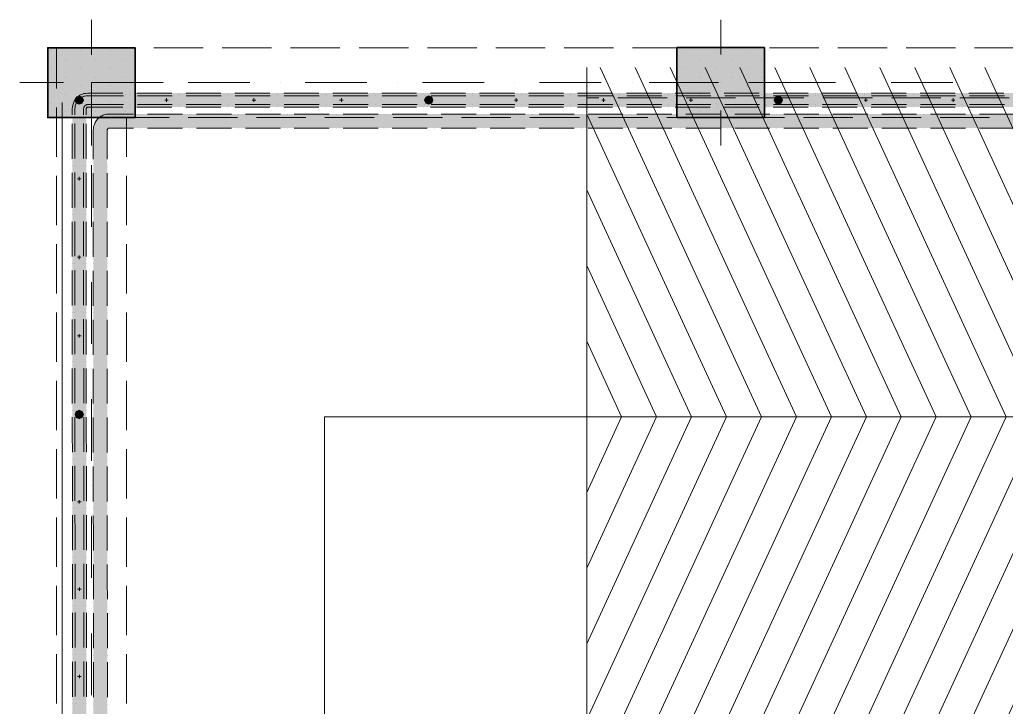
# Model space of a CAD drawing. Header units: inches. Extents: x 206002 to 410047, y 60394 to 83306.
# Drawn here: x 365445 to 368274, y 79418 to 81392 of the extents above; entities that cross this region are included whole.
import ezdxf

# ---------------------------------------------------------------- set-up
doc = ezdxf.new("R2010")
doc.units = ezdxf.units.IN
doc.header["$MEASUREMENT"] = 0
doc.layers.add('PDF_Shell - Roof', color=7, linetype='Continuous')
doc.layers.add('PDF_Structural - Bearing', color=7, linetype='Continuous')

msp = doc.modelspace()

# ---------------------------------------------------------------- hatches: boundary and pattern name
at = {"layer": 'PDF_Structural - Bearing', "true_color": 0xffffff, "transparency": 33554559}
for points in [[(365625, 81178.1), (365617.4, 81174.8), (365608, 81167.4), (365601, 81157.8), (365596.6, 81146.8), (365595.2, 81136.2), (365595.2, 81135), (365595.2, 81118.7), (365596.9, 77316.8), (365596.9, 77300.8), (365596.9, 77273.9), (365598.3, 77263.6), (365599.3, 77261.2), (365637, 77276.7), (365637, 77300.8), (365637, 77316.8), (365635.3, 81118.7), (365635.3, 81133.7), (365635.7, 81136.6), (365636.3, 81138.1), (365637.2, 81139.3), (365638.2, 81140.1), (365639.3, 81140.6), (365641.1, 81140.8)], [(376367.9, 81181), (365681.6, 81181), (365665.4, 81181), (365639, 81181), (365628.5, 81179.6), (365625, 81178.1), (365641.1, 81140.8), (365641.7, 81140.9), (365665.4, 81140.9), (365681.6, 81140.9), (376367.9, 81140.9)], [(365628.9, 81171.6), (365621.3, 81168.3), (365613.5, 81162.1), (365607.6, 81154.1), (365603.9, 81144.9), (365602.7, 81135.8), (365602.7, 81135), (365602.7, 81118.3), (365604.4, 77319.1), (365604.4, 77302.6), (365604.4, 77299), (365604.4, 77274.4), (365605.2, 77268.1), (365630.3, 77271.4), (365630, 77272.1), (365629.5, 77276), (365629.5, 77299), (365629.5, 77302.6), (365629.5, 77319.1), (365627.8, 81118.3), (365627.8, 81134.2), (365628.4, 81138.5), (365629.7, 81141.8), (365631.7, 81144.6), (365634.3, 81146.6), (365637.2, 81147.9), (365638.9, 81148.1)], [(365627.3, 81161), (365623.7, 81169.5), (365615.2, 81173), (365606.7, 81169.5), (365603.2, 81161), (365606.7, 81152.5), (365615.2, 81148.9), (365623.7, 81152.5)], [(376367.9, 81173.5), (365683.7, 81173.5), (365667.1, 81173.5), (365663.7, 81173.5), (365639.5, 81173.5), (365630.5, 81172.3), (365628.9, 81171.6), (365638.9, 81148.1), (365641.2, 81148.4), (365663.7, 81148.4), (365667.1, 81148.4), (365683.7, 81148.4), (376367.9, 81148.4)], [(366617.9, 81148.9), (366626.4, 81152.5), (366629.9, 81161), (366626.4, 81169.5), (366617.9, 81173), (366609.3, 81169.5), (366605.8, 81161), (366609.3, 81152.5)], [(367620.5, 81148.9), (367629, 81152.5), (367632.5, 81161), (367629, 81169.5), (367620.5, 81173), (367612, 81169.5), (367608.5, 81161), (367612, 81152.5)], [(365684.4, 81117.5), (365677.2, 81114.3), (365667.9, 81106.5), (365660.9, 81096.6), (365656.7, 81085.4), (365655.4, 81074.6), (365655.4, 81073.4), (365655.4, 81056.9), (365657, 77377.1), (365657, 77360.9), (365657, 77333.5), (365658, 77326.1), (365699.4, 77331.6), (365699.2, 77331.7), (365698.3, 77332.4), (365697.7, 77333.1), (365697.4, 77333.9), (365697.1, 77336.2), (365697.1, 77361), (365697.1, 77377.1), (365695.5, 81056.9), (365695.5, 81072.2), (365695.9, 81075.7), (365696.6, 81077.7), (365697.6, 81079.1), (365698.7, 81080), (365699.6, 81080.4), (365701.1, 81080.6)], [(376367.9, 81120.9), (365742.1, 81120.8), (365725.6, 81120.8), (365699, 81120.8), (365688.3, 81119.3), (365684.4, 81117.5), (365701.1, 81080.6), (365701.9, 81080.7), (365725.6, 81080.7), (365742.1, 81080.7), (376367.9, 81080.8)], [(365627.7, 80258.6), (365624.1, 80267.1), (365615.6, 80270.6), (365607.1, 80267.1), (365603.6, 80258.6), (365607.1, 80250.1), (365615.6, 80246.6), (365624.1, 80250.1)]]:
    msp.add_hatch(color=7, dxfattribs=at).paths.add_polyline_path(points)

# ---------------------------------------------------------------- linework, layer by layer
at = {"layer": 'PDF_Shell - Roof', "lineweight": 13}
for points in [[(367070.9, 81075), (367070.9, 81167.7), (367105.6, 81167.7)], [(367160.3, 81167.7), (367301.8, 81167.7)], [(367356.4, 81167.7), (367497.9, 81167.7)], [(367552.5, 81167.7), (367694, 81167.7)], [(367748.6, 81167.7), (367890.1, 81167.7)], [(367944.8, 81167.7), (368086.2, 81167.7)], [(368140.9, 81167.7), (368282.3, 81167.7)], [(367070.9, 80878.9), (367070.9, 81020.3)], [(367070.9, 80682.7), (367070.9, 80824.2)], [(367070.9, 80486.6), (367070.9, 80628.1)], [(367070.9, 80290.5), (367070.9, 80432)], [(367070.9, 80094.4), (367070.9, 80235.8)], [(367070.9, 79898.2), (367070.9, 80039.7)], [(367070.9, 79702.1), (367070.9, 79843.6)], [(367070.9, 79506), (367070.9, 79647.5)], [(367070.9, 79309.8), (367070.9, 79451.3)]]:
    msp.add_lwpolyline(points, dxfattribs=at)
at = {"layer": 'PDF_Structural - Bearing', "lineweight": 0}
for points in [[(365650.3, 81291.2), (365650.3, 81391.5)], [(367455.1, 81291.3), (367455.1, 81391.6)], [(365570.1, 81211), (365444.8, 81211)], [(365650.3, 81211), (365650.3, 81211)], [(365730.5, 81211), (365855.9, 81211)], [(367374.9, 81211.1), (367249.5, 81211.1)], [(367455.1, 81211.1), (367455.1, 81211.1)], [(367535.3, 81211.1), (367660.6, 81211.1)], [(365650.3, 81130.8), (365650.3, 81030.5)], [(367455.1, 81130.9), (367455.1, 81030.6)]]:
    msp.add_lwpolyline(points, dxfattribs=at)
at = {"layer": 'PDF_Structural - Bearing', "lineweight": 35}
for points in [[(365775.6, 81110.8), (365775.6, 81311.3), (365525, 81311.3), (365525, 81110.8)], [(367580.4, 81110.8), (367580.4, 81311.4), (367329.7, 81311.4), (367329.7, 81110.8)]]:
    msp.add_lwpolyline(points, close=True, dxfattribs=at)
at = {"layer": 'PDF_Structural - Bearing', "lineweight": 15}
for points in [[(365531.8, 81302.3), (365531.8, 81302.3)], [(365618.6, 81302.3), (365618.6, 81302.3)], [(365705.5, 81302.3), (365705.5, 81302.3)], [(367355.2, 81302.3), (367355.2, 81302.3)], [(367442, 81302.3), (367442, 81302.3)], [(367528.9, 81302.3), (367528.9, 81302.3)], [(365575.2, 81277.2), (365575.2, 81277.2)], [(365662, 81277.2), (365662, 81277.2)], [(365748.9, 81277.2), (365748.9, 81277.2)], [(367398.6, 81277.2), (367398.6, 81277.2)], [(367485.4, 81277.2), (367485.4, 81277.2)], [(367572.3, 81277.2), (367572.3, 81277.2)], [(365531.8, 81252.1), (365531.8, 81252.1)], [(365618.6, 81252.1), (365618.6, 81252.1)], [(365705.5, 81252.1), (365705.5, 81252.1)], [(367355.2, 81252.1), (367355.2, 81252.1)], [(367442, 81252.1), (367442, 81252.1)], [(367528.9, 81252.1), (367528.9, 81252.1)], [(365575.2, 81227.1), (365575.2, 81227.1)], [(365662, 81227.1), (365662, 81227.1)], [(365748.9, 81227.1), (365748.9, 81227.1)], [(367398.6, 81227.1), (367398.6, 81227.1)], [(367485.4, 81227.1), (367485.4, 81227.1)], [(367572.3, 81227.1), (367572.3, 81227.1)], [(365531.8, 81202), (365531.8, 81202)], [(365575.2, 81176.9), (365575.2, 81176.9)], [(365618.6, 81202), (365618.6, 81202)], [(365662, 81176.9), (365662, 81176.9)], [(365705.5, 81202), (365705.5, 81202)], [(365748.9, 81176.9), (365748.9, 81176.9)], [(367355.2, 81202), (367355.2, 81202)], [(367398.6, 81176.9), (367398.6, 81176.9)], [(367442, 81202), (367442, 81202)], [(367485.4, 81176.9), (367485.4, 81176.9)], [(367528.9, 81202), (367528.9, 81202)], [(367572.3, 81176.9), (367572.3, 81176.9)], [(365531.8, 81151.9), (365531.8, 81151.9)], [(365618.6, 81151.9), (365618.6, 81151.9)], [(365705.5, 81151.9), (365705.5, 81151.9)], [(367355.2, 81151.9), (367355.2, 81151.9)], [(367442, 81151.9), (367442, 81151.9)], [(367528.9, 81151.9), (367528.9, 81151.9)], [(365575.2, 81126.8), (365575.2, 81126.8)], [(365662, 81126.8), (365662, 81126.8)], [(365748.9, 81126.8), (365748.9, 81126.8)], [(367398.6, 81126.8), (367398.6, 81126.8)], [(367485.4, 81126.8), (367485.4, 81126.8)], [(367572.3, 81126.8), (367572.3, 81126.8)]]:
    msp.add_lwpolyline(points, dxfattribs=at)
at = {"layer": 'PDF_Structural - Bearing', "lineweight": 18}
for points in [[(365550, 81194.3), (365550, 81311.3), (365578.3, 81311.3)], [(365633.4, 81311.3), (365774.8, 81311.3)], [(365829.5, 81311.3), (365971, 81311.3)], [(366025.6, 81311.3), (366167.1, 81311.3)], [(366221.7, 81311.3), (366363.2, 81311.3)], [(366417.8, 81311.3), (366559.4, 81311.3)], [(366614, 81311.3), (366755.5, 81311.3)], [(366810.2, 81311.3), (366951.6, 81311.3)], [(367006.3, 81311.3), (367147.8, 81311.3)], [(367202.4, 81311.3), (367343.9, 81311.3)], [(367398.5, 81311.3), (367540, 81311.3)], [(367594.6, 81311.3), (367736.1, 81311.3)], [(367790.7, 81311.3), (367932.2, 81311.3)], [(367986.9, 81311.3), (368128.3, 81311.3)], [(368183, 81311.3), (368324.6, 81311.3)], [(365550, 80998.2), (365550, 81139.7)], [(365750.6, 80998.2), (365750.6, 81110.8), (365872.9, 81110.8)], [(365927.5, 81110.8), (366069, 81110.8)], [(366123.7, 81110.8), (366265.1, 81110.8)], [(366319.8, 81110.8), (366461.2, 81110.8)], [(366515.9, 81110.8), (366657.5, 81110.8)], [(366712.1, 81110.8), (366853.6, 81110.8)], [(366908.2, 81110.8), (367049.7, 81110.8)], [(367104.3, 81110.8), (367245.8, 81110.8)], [(367300.5, 81110.8), (367441.9, 81110.8)], [(367496.6, 81110.8), (367638, 81110.8)], [(367692.7, 81110.8), (367834.2, 81110.8)], [(367888.8, 81110.8), (368030.3, 81110.8)], [(368084.9, 81110.8), (368226.4, 81110.8)], [(365550, 80802.1), (365550, 80943.6)], [(365750.6, 80802.1), (365750.6, 80943.6)], [(365550, 80606), (365550, 80747.4)], [(365750.6, 80606), (365750.6, 80747.4)], [(365550, 80409.8), (365550, 80551.3)], [(365750.6, 80409.8), (365750.6, 80551.3)], [(365550, 80213.7), (365550, 80355.2)], [(365750.6, 80213.7), (365750.6, 80355.2)], [(365550, 80017.6), (365550, 80159)], [(365750.6, 80017.6), (365750.6, 80159.1)], [(365550, 79821.4), (365550, 79962.9)], [(365750.6, 79821.4), (365750.6, 79962.9)], [(365550, 79625.3), (365550, 79766.8)], [(365750.6, 79625.3), (365750.6, 79766.8)], [(365550, 79429.2), (365550, 79570.7)], [(365750.6, 79429.2), (365750.6, 79570.7)]]:
    msp.add_lwpolyline(points, dxfattribs=at)
at = {"layer": 'PDF_Structural - Bearing', "lineweight": 13}
for points in [[(367070.9, 77243.9), (367070.9, 79249.2), (367070.9, 81254.4)], [(365740.8, 81181), (365690.7, 81181), (365681.6, 81181), (365673.5, 81181), (365665.4, 81181), (365652.2, 81181), (365639, 81181), (365633.7, 81180.3), (365628.5, 81179.6), (365626.7, 81178.9), (365625, 81178.1), (365621.2, 81176.5), (365617.4, 81174.8), (365612.7, 81171.1), (365608, 81167.4), (365604.5, 81162.6), (365601, 81157.8), (365598.8, 81152.3), (365596.6, 81146.8), (365595.9, 81141.5), (365595.2, 81136.2), (365595.2, 81135.6), (365595.2, 81135), (365595.2, 81126.8), (365595.2, 81118.7)], [(365760.9, 81181), (365760.9, 81181)], [(365881.2, 81181), (365831.1, 81181), (365781, 81181)], [(365901.3, 81181), (365901.3, 81181)], [(366021.6, 81181), (365971.5, 81181), (365921.3, 81181)], [(366041.6, 81181), (366041.6, 81181)], [(366162, 81181), (366111.8, 81181), (366061.7, 81181)], [(366182, 81181), (366182, 81181)], [(366302.3, 81181), (366252.2, 81181), (366202.1, 81181)], [(366322.4, 81181), (366322.4, 81181)], [(366442.7, 81181), (366392.6, 81181), (366342.4, 81181)], [(366462.7, 81181), (366462.7, 81181)], [(366583.1, 81181), (366532.9, 81181), (366482.8, 81181)], [(366603.1, 81181), (366603.1, 81181)], [(366723.4, 81181), (366673.3, 81181), (366623.2, 81181)], [(366743.5, 81181), (366743.5, 81181)], [(366863.8, 81181), (366813.7, 81181), (366763.5, 81181)], [(366883.9, 81181), (366883.9, 81181)], [(367004.2, 81181), (366954, 81181), (366903.9, 81181)], [(367024.2, 81181), (367024.2, 81181)], [(367144.5, 81181), (367094.4, 81181), (367044.3, 81181)], [(367164.6, 81181), (367164.6, 81181)], [(367284.9, 81181), (367234.8, 81181), (367184.7, 81181)], [(367305, 81181), (367305, 81181)], [(367425.3, 81181), (367375.2, 81181), (367325, 81181)], [(367445.3, 81181), (367445.3, 81181)], [(367565.7, 81181), (367515.5, 81181), (367465.4, 81181)], [(367585.7, 81181), (367585.7, 81181)], [(367706, 81181), (367655.9, 81181), (367605.8, 81181)], [(367726.1, 81181), (367726.1, 81181)], [(367846.4, 81181), (367796.3, 81181), (367746.1, 81181)], [(367866.4, 81181), (367866.4, 81181)], [(367986.8, 81181), (367936.6, 81181), (367886.5, 81181)], [(368006.8, 81181), (368006.8, 81181)], [(368127.1, 81181), (368077, 81181), (368026.9, 81181)], [(368147.2, 81181), (368147.2, 81181)], [(368267.5, 81181), (368217.4, 81181), (368167.2, 81181)], [(365566.9, 77344.2), (365566.9, 81154.2)], [(365742, 81173.5), (365691.8, 81173.5), (365683.7, 81173.5), (365675.4, 81173.5), (365667.1, 81173.5), (365665.5, 81173.5), (365663.7, 81173.5), (365651.6, 81173.5), (365639.5, 81173.5), (365635, 81172.9), (365630.5, 81172.3), (365629.7, 81171.9), (365628.9, 81171.6), (365625, 81169.9), (365621.3, 81168.3), (365617.4, 81165.2), (365613.5, 81162.1), (365610.5, 81158.1), (365607.6, 81154.1), (365605.7, 81149.5), (365603.9, 81144.9), (365603.3, 81140.3), (365602.7, 81135.8)], [(365615.2, 81173), (365615.2, 81173)], [(365615.2, 81148.9), (365615.2, 81148.9)], [(365627.8, 81118.3), (365627.8, 81126.2), (365627.8, 81134.2), (365628.1, 81136.4), (365628.4, 81138.5), (365629, 81140.2), (365629.7, 81141.8), (365630.7, 81143.2), (365631.7, 81144.6), (365633, 81145.6), (365634.3, 81146.6), (365635.8, 81147.3), (365637.2, 81147.9), (365638.1, 81148), (365638.9, 81148.1), (365640, 81148.3), (365641.2, 81148.4), (365652.4, 81148.4), (365663.7, 81148.4), (365665.5, 81148.4), (365667.1, 81148.4), (365675.4, 81148.4), (365683.7, 81148.4), (365691.8, 81148.4), (365742, 81148.4)], [(365762, 81173.5), (365762, 81173.5)], [(365762, 81148.4), (365762, 81148.4)], [(365882.3, 81173.5), (365832.2, 81173.5), (365782.1, 81173.5)], [(365782.1, 81148.4), (365832.2, 81148.4), (365882.3, 81148.4)], [(365870.9, 81161), (365865.9, 81161), (365860.9, 81161)], [(365865.9, 81166), (365865.9, 81161), (365865.9, 81155.9)], [(365902.4, 81173.5), (365902.4, 81173.5)], [(365902.4, 81148.4), (365902.4, 81148.4)], [(366022.7, 81173.5), (365972.6, 81173.5), (365922.4, 81173.5)], [(365922.4, 81148.4), (365972.6, 81148.4), (366022.7, 81148.4)], [(366042.7, 81173.5), (366042.7, 81173.5)], [(366042.7, 81148.4), (366042.7, 81148.4)], [(366163.1, 81173.5), (366112.9, 81173.5), (366062.8, 81173.5)], [(366062.8, 81148.4), (366112.9, 81148.4), (366163.1, 81148.4)], [(366121.6, 81161), (366116.5, 81161), (366111.5, 81161)], [(366116.5, 81166), (366116.5, 81161), (366116.5, 81156)], [(366183.1, 81173.5), (366183.1, 81173.5)], [(366183.1, 81148.4), (366183.1, 81148.4)], [(366303.4, 81173.5), (366253.3, 81173.5), (366203.2, 81173.5)], [(366203.2, 81148.4), (366253.3, 81148.4), (366303.4, 81148.4)], [(366323.5, 81173.5), (366323.5, 81173.5)], [(366323.5, 81148.4), (366323.5, 81148.4)], [(366443.8, 81173.5), (366393.7, 81173.5), (366343.5, 81173.5)], [(366343.5, 81148.4), (366393.7, 81148.4), (366443.8, 81148.4)], [(366372.2, 81161), (366367.2, 81161), (366362.2, 81161)], [(366367.2, 81166), (366367.2, 81161), (366367.2, 81156)], [(366463.9, 81173.5), (366463.9, 81173.5)], [(366463.9, 81148.4), (366463.9, 81148.4)], [(366584.2, 81173.5), (366534, 81173.5), (366483.9, 81173.5)], [(366483.9, 81148.4), (366534, 81148.4), (366584.2, 81148.4)], [(366604.2, 81173.5), (366604.2, 81173.5)], [(366604.2, 81148.4), (366604.2, 81148.4)], [(366724.5, 81173.5), (366674.4, 81173.5), (366624.3, 81173.5)], [(366624.3, 81148.4), (366674.4, 81148.4), (366724.5, 81148.4)], [(366629.9, 81161), (366629.9, 81161)], [(366744.6, 81173.5), (366744.6, 81173.5)], [(366744.6, 81148.4), (366744.6, 81148.4)], [(366864.9, 81173.5), (366814.8, 81173.5), (366764.6, 81173.5)], [(366764.6, 81148.4), (366814.8, 81148.4), (366864.9, 81148.4)], [(366873.5, 81161), (366868.5, 81161), (366863.5, 81161)], [(366868.5, 81166), (366868.5, 81161), (366868.5, 81156)], [(366885, 81173.5), (366885, 81173.5)], [(366885, 81148.4), (366885, 81148.4)], [(367005.3, 81173.5), (366955.1, 81173.5), (366905, 81173.5)], [(366905, 81148.4), (366955.1, 81148.4), (367005.3, 81148.4)], [(367025.3, 81173.5), (367025.3, 81173.5)], [(367025.3, 81148.4), (367025.3, 81148.4)], [(367145.6, 81173.5), (367095.5, 81173.5), (367045.4, 81173.5)], [(367045.4, 81148.4), (367095.5, 81148.4), (367145.6, 81148.4)], [(367124.2, 81161), (367119.2, 81161), (367114.2, 81161)], [(367119.2, 81166), (367119.2, 81161), (367119.2, 81156)], [(367165.7, 81173.5), (367165.7, 81173.5)], [(367165.7, 81148.4), (367165.7, 81148.4)], [(367286, 81173.5), (367235.9, 81173.5), (367185.8, 81173.5)], [(367185.8, 81148.4), (367235.9, 81148.4), (367286, 81148.4)], [(367306.1, 81173.5), (367306.1, 81173.5)], [(367306.1, 81148.4), (367306.1, 81148.4)], [(367426.4, 81173.5), (367376.3, 81173.5), (367326.1, 81173.5)], [(367326.1, 81148.4), (367376.3, 81148.4), (367426.4, 81148.4)], [(367374.9, 81161), (367369.8, 81161), (367364.8, 81161)], [(367369.8, 81166), (367369.8, 81161), (367369.8, 81156)], [(367446.4, 81173.5), (367446.4, 81173.5)], [(367446.4, 81148.4), (367446.4, 81148.4)], [(367566.8, 81173.5), (367516.6, 81173.5), (367466.5, 81173.5)], [(367466.5, 81148.4), (367516.6, 81148.4), (367566.8, 81148.4)], [(367586.8, 81173.5), (367586.8, 81173.5)], [(367586.8, 81148.4), (367586.8, 81148.4)], [(367707.1, 81173.5), (367657, 81173.5), (367606.9, 81173.5)], [(367606.9, 81148.4), (367657, 81148.4), (367707.1, 81148.4)], [(367608.5, 81161), (367608.5, 81161)], [(367632.5, 81161), (367632.5, 81161)], [(367727.2, 81173.5), (367727.2, 81173.5)], [(367727.2, 81148.4), (367727.2, 81148.4)], [(367847.5, 81173.5), (367797.4, 81173.5), (367747.2, 81173.5)], [(367747.2, 81148.4), (367797.4, 81148.4), (367847.5, 81148.4)], [(367876.2, 81161), (367871.2, 81161), (367866.1, 81161)], [(367867.5, 81173.5), (367867.5, 81173.5)], [(367867.5, 81148.4), (367867.5, 81148.4)], [(367871.2, 81166), (367871.2, 81161), (367871.2, 81156)], [(367987.9, 81173.5), (367937.7, 81173.5), (367887.6, 81173.5)], [(367887.6, 81148.4), (367937.7, 81148.4), (367987.9, 81148.4)], [(368007.9, 81173.5), (368007.9, 81173.5)], [(368007.9, 81148.4), (368007.9, 81148.4)], [(368128.2, 81173.5), (368078.1, 81173.5), (368028, 81173.5)], [(368028, 81148.4), (368078.1, 81148.4), (368128.2, 81148.4)], [(368126.8, 81161), (368121.8, 81161), (368116.8, 81161)], [(368121.8, 81166), (368121.8, 81161), (368121.8, 81156)], [(368148.3, 81173.5), (368148.3, 81173.5)], [(368148.3, 81148.4), (368148.3, 81148.4)], [(368268.6, 81173.5), (368218.5, 81173.5), (368168.3, 81173.5)], [(368168.3, 81148.4), (368218.5, 81148.4), (368268.6, 81148.4)], [(365595.2, 81118.7), (365595.2, 81118.7)], [(365602.7, 81135.8), (365602.7, 81135.8)], [(365602.7, 81135.4), (365602.7, 81135), (365602.7, 81126.6), (365602.7, 81118.3)], [(365602.7, 81118.3), (365602.7, 81118.3)], [(365627.8, 81118.3), (365627.8, 81118.3)], [(365635.3, 81118.7), (365635.3, 81126.2), (365635.3, 81133.7), (365635.5, 81135.2), (365635.7, 81136.6), (365636, 81137.4), (365636.3, 81138.1), (365636.7, 81138.7), (365637.2, 81139.3), (365637.7, 81139.7), (365638.2, 81140.1), (365638.7, 81140.3), (365639.3, 81140.6), (365640.2, 81140.7), (365641.1, 81140.8)], [(365635.3, 81118.7), (365635.3, 81118.7)], [(365641.1, 81140.8), (365641.1, 81140.8)], [(365641.4, 81140.9), (365641.7, 81140.9), (365653.5, 81140.9), (365665.4, 81140.9), (365673.5, 81140.9), (365681.6, 81140.9), (365690.7, 81140.9), (365740.8, 81140.9)], [(365771.1, 81120.8), (365742.1, 81120.8), (365733.8, 81120.8), (365725.6, 81120.8), (365712.3, 81120.8), (365699, 81120.8), (365693.7, 81120.1), (365688.3, 81119.3), (365686.4, 81118.4), (365684.4, 81117.5), (365680.8, 81115.9), (365677.2, 81114.3), (365672.6, 81110.4), (365667.9, 81106.5), (365664.4, 81101.5), (365660.9, 81096.6), (365658.8, 81091), (365656.7, 81085.4), (365656, 81080), (365655.4, 81074.6), (365655.4, 81074), (365655.4, 81073.4), (365655.4, 81065.2), (365655.4, 81056.9), (365655.4, 81041.8), (365655.4, 80991.7)], [(365760.9, 81140.9), (365760.9, 81140.9)], [(365781, 81140.9), (365831.1, 81140.9), (365881.2, 81140.9)], [(365791.2, 81120.8), (365791.2, 81120.8)], [(365911.5, 81120.8), (365861.4, 81120.8), (365811.2, 81120.8)], [(365901.3, 81140.9), (365901.3, 81140.9)], [(365921.3, 81140.9), (365971.5, 81140.9), (366021.6, 81140.9)], [(365931.6, 81120.8), (365931.6, 81120.8)], [(366051.9, 81120.8), (366001.7, 81120.8), (365951.6, 81120.8)], [(366041.6, 81140.9), (366041.6, 81140.9)], [(366061.7, 81140.9), (366111.8, 81140.9), (366162, 81140.9)], [(366071.9, 81120.8), (366071.9, 81120.8)], [(366192.2, 81120.9), (366142.1, 81120.9), (366092, 81120.9)], [(366182, 81140.9), (366182, 81140.9)], [(366202.1, 81140.9), (366252.2, 81140.9), (366302.3, 81140.9)], [(366212.3, 81120.9), (366212.3, 81120.9)], [(366332.6, 81120.9), (366282.5, 81120.9), (366232.3, 81120.9)], [(366322.4, 81140.9), (366322.4, 81140.9)], [(366342.4, 81140.9), (366392.6, 81140.9), (366442.7, 81140.9)], [(366352.7, 81120.9), (366352.7, 81120.9)], [(366473, 81120.9), (366422.8, 81120.9), (366372.7, 81120.9)], [(366462.7, 81140.9), (366462.7, 81140.9)], [(366482.8, 81140.9), (366532.9, 81140.9), (366583.1, 81140.9)], [(366493, 81120.9), (366493, 81120.9)], [(366613.3, 81120.9), (366563.2, 81120.9), (366513.1, 81120.9)], [(366603.1, 81140.9), (366603.1, 81140.9)], [(366623.2, 81140.9), (366673.3, 81140.9), (366723.4, 81140.9)], [(366633.4, 81120.9), (366633.4, 81120.9)], [(366753.7, 81120.9), (366703.6, 81120.9), (366653.5, 81120.9)], [(366743.5, 81140.9), (366743.5, 81140.9)], [(366763.5, 81140.9), (366813.7, 81140.9), (366863.8, 81140.9)], [(366773.8, 81120.9), (366773.8, 81120.9)], [(366894.1, 81120.9), (366844, 81120.9), (366793.8, 81120.9)], [(366883.9, 81140.9), (366883.9, 81140.9)], [(366903.9, 81140.9), (366954, 81140.9), (367004.2, 81140.9)], [(366914.1, 81120.9), (366914.1, 81120.9)], [(367034.5, 81120.9), (366984.3, 81120.9), (366934.2, 81120.9)], [(367024.2, 81140.9), (367024.2, 81140.9)], [(367044.3, 81140.9), (367094.4, 81140.9), (367144.5, 81140.9)], [(367054.5, 81120.9), (367054.5, 81120.9)], [(367070.9, 77374.2), (367070.9, 81125.4)], [(367174.8, 81120.9), (367124.7, 81120.9), (367074.6, 81120.9)], [(367164.6, 81140.9), (367164.6, 81140.9)], [(367184.7, 81140.9), (367234.8, 81140.9), (367284.9, 81140.9)], [(367194.9, 81120.9), (367194.9, 81120.9)], [(367315.2, 81120.9), (367265.1, 81120.9), (367214.9, 81120.9)], [(367305, 81140.9), (367305, 81140.9)], [(367325, 81140.9), (367375.2, 81140.9), (367425.3, 81140.9)], [(367335.2, 81120.9), (367335.2, 81120.9)], [(367455.6, 81120.9), (367405.4, 81120.9), (367355.3, 81120.9)], [(367445.3, 81140.9), (367445.3, 81140.9)], [(367465.4, 81140.9), (367515.5, 81140.9), (367565.7, 81140.9)], [(367475.6, 81120.9), (367475.6, 81120.9)], [(367595.9, 81120.9), (367545.8, 81120.9), (367495.7, 81120.9)], [(367585.7, 81140.9), (367585.7, 81140.9)], [(367605.8, 81140.9), (367655.9, 81140.9), (367706, 81140.9)], [(367616, 81120.9), (367616, 81120.9)], [(367736.3, 81120.9), (367686.2, 81120.9), (367636, 81120.9)], [(367726.1, 81140.9), (367726.1, 81140.9)], [(367746.1, 81140.9), (367796.3, 81140.9), (367846.4, 81140.9)], [(367756.4, 81120.9), (367756.4, 81120.9)], [(367876.7, 81120.9), (367826.5, 81120.9), (367776.4, 81120.9)], [(367866.4, 81140.9), (367866.4, 81140.9)], [(367886.5, 81140.9), (367936.6, 81140.9), (367986.8, 81140.9)], [(367896.7, 81120.9), (367896.7, 81120.9)], [(368017, 81120.9), (367966.9, 81120.9), (367916.8, 81120.9)], [(368006.8, 81140.9), (368006.8, 81140.9)], [(368026.9, 81140.9), (368077, 81140.9), (368127.1, 81140.9)], [(368037.1, 81120.9), (368037.1, 81120.9)], [(368157.4, 81120.9), (368107.3, 81120.9), (368057.1, 81120.9)], [(368147.2, 81140.9), (368147.2, 81140.9)], [(368167.2, 81140.9), (368217.4, 81140.9), (368267.5, 81140.9)], [(368177.5, 81120.9), (368177.5, 81120.9)], [(368297.8, 81120.9), (368247.6, 81120.9), (368197.5, 81120.9)], [(365595.3, 81112.7), (365595.3, 81112.7)], [(365595.3, 81092.7), (365595.3, 81042.6), (365595.3, 80992.4)], [(365602.8, 81113.7), (365602.8, 81113.7)], [(365602.8, 81093.6), (365602.8, 81043.5), (365602.8, 80993.3)], [(365627.9, 81113.7), (365627.9, 81113.7)], [(365627.9, 80993.4), (365627.9, 81043.5), (365627.9, 81093.6)], [(365635.4, 81112.8), (365635.4, 81112.8)], [(365635.4, 80992.4), (365635.4, 81042.6), (365635.4, 81092.7)], [(365695.5, 80991.7), (365695.5, 81041.8), (365695.5, 81056.9), (365695.5, 81064.6), (365695.5, 81072.2), (365695.7, 81074), (365695.9, 81075.7), (365696.3, 81076.7), (365696.6, 81077.7), (365697.1, 81078.4), (365697.6, 81079.1), (365698.2, 81079.5), (365698.7, 81080), (365699.2, 81080.2), (365699.6, 81080.4), (365700.4, 81080.5), (365701.1, 81080.6)], [(365701.1, 81080.6), (365701.1, 81080.6)], [(365701.5, 81080.7), (365701.9, 81080.7), (365713.8, 81080.7), (365725.6, 81080.7), (365733.8, 81080.7), (365742.1, 81080.7), (365771.1, 81080.7)], [(365791.2, 81080.7), (365791.2, 81080.7)], [(365811.2, 81080.7), (365861.4, 81080.7), (365911.5, 81080.7)], [(365931.6, 81080.7), (365931.6, 81080.7)], [(365951.6, 81080.7), (366001.7, 81080.7), (366051.9, 81080.7)], [(366071.9, 81080.7), (366071.9, 81080.7)], [(366092, 81080.7), (366142.1, 81080.8), (366192.2, 81080.8)], [(366212.3, 81080.8), (366212.3, 81080.8)], [(366232.3, 81080.8), (366282.5, 81080.8), (366332.6, 81080.8)], [(366352.7, 81080.8), (366352.7, 81080.8)], [(366372.7, 81080.8), (366422.8, 81080.8), (366473, 81080.8)], [(366493, 81080.8), (366493, 81080.8)], [(366513.1, 81080.8), (366563.2, 81080.8), (366613.3, 81080.8)], [(366633.4, 81080.8), (366633.4, 81080.8)], [(366653.5, 81080.8), (366703.6, 81080.8), (366753.7, 81080.8)], [(366773.8, 81080.8), (366773.8, 81080.8)], [(366793.8, 81080.8), (366844, 81080.8), (366894.1, 81080.8)], [(366914.1, 81080.8), (366914.1, 81080.8)], [(366934.2, 81080.8), (366984.3, 81080.8), (367034.5, 81080.8)], [(367054.5, 81080.8), (367054.5, 81080.8)], [(367074.6, 81080.8), (367124.7, 81080.8), (367174.8, 81080.8)], [(367194.9, 81080.8), (367194.9, 81080.8)], [(367214.9, 81080.8), (367265.1, 81080.8), (367315.2, 81080.8)], [(367335.2, 81080.8), (367335.2, 81080.8)], [(367355.3, 81080.8), (367405.4, 81080.8), (367455.6, 81080.8)], [(367475.6, 81080.8), (367475.6, 81080.8)], [(367495.7, 81080.8), (367545.8, 81080.8), (367595.9, 81080.8)], [(367616, 81080.8), (367616, 81080.8)], [(367636, 81080.8), (367686.2, 81080.8), (367736.3, 81080.8)], [(367756.4, 81080.8), (367756.4, 81080.8)], [(367776.4, 81080.8), (367826.5, 81080.8), (367876.7, 81080.8)], [(367896.7, 81080.8), (367896.7, 81080.8)], [(367916.8, 81080.8), (367966.9, 81080.8), (368017, 81080.8)], [(368037.1, 81080.8), (368037.1, 81080.8)], [(368057.1, 81080.8), (368107.3, 81080.8), (368157.4, 81080.8)], [(368177.5, 81080.8), (368177.5, 81080.8)], [(368197.5, 81080.8), (368247.6, 81080.8), (368297.8, 81080.8)], [(365595.3, 80972.4), (365595.3, 80972.4)], [(365595.3, 80952.3), (365595.3, 80902.2), (365595.4, 80852.1)], [(365602.8, 80973.3), (365602.8, 80973.3)], [(365602.8, 80953.2), (365602.8, 80903.1), (365602.9, 80853)], [(365627.9, 80973.3), (365627.9, 80973.3)], [(365628, 80853), (365627.9, 80903.1), (365627.9, 80953.2)], [(365635.4, 80972.4), (365635.4, 80972.4)], [(365635.5, 80852.1), (365635.4, 80902.2), (365635.4, 80952.3)], [(365655.4, 80971.6), (365655.4, 80971.6)], [(365655.4, 80951.6), (365655.4, 80901.4), (365655.5, 80851.3)], [(365695.5, 80971.6), (365695.5, 80971.6)], [(365695.6, 80851.3), (365695.5, 80901.4), (365695.5, 80951.6)], [(365610.3, 80935.4), (365615.3, 80935.4), (365620.3, 80935.4)], [(365615.3, 80940.4), (365615.3, 80935.4), (365615.3, 80930.4)], [(365595.4, 80832), (365595.4, 80832)], [(365595.4, 80812), (365595.4, 80761.8), (365595.4, 80711.7)], [(365602.9, 80832.9), (365602.9, 80832.9)], [(365602.9, 80812.9), (365602.9, 80762.7), (365602.9, 80712.6)], [(365628, 80832.9), (365628, 80832.9)], [(365628, 80712.6), (365628, 80762.7), (365628, 80812.9)], [(365635.5, 80832), (365635.5, 80832)], [(365635.5, 80711.7), (365635.5, 80761.8), (365635.5, 80812)], [(365655.5, 80831.2), (365655.5, 80831.2)], [(365655.5, 80811.2), (365655.5, 80761.1), (365655.5, 80710.9)], [(365695.6, 80831.3), (365695.6, 80831.3)], [(365695.6, 80710.9), (365695.6, 80761.1), (365695.6, 80811.2)], [(365610.4, 80709.8), (365615.4, 80709.8), (365620.4, 80709.8)], [(365615.4, 80714.8), (365615.4, 80709.8), (365615.4, 80704.8)], [(365595.4, 80691.6), (365595.4, 80691.6)], [(365595.4, 80671.6), (365595.5, 80621.5), (365595.5, 80571.3)], [(365602.9, 80692.5), (365602.9, 80692.5)], [(365602.9, 80672.5), (365603, 80622.4), (365603, 80572.2)], [(365628, 80692.6), (365628, 80692.6)], [(365628.1, 80572.2), (365628.1, 80622.4), (365628, 80672.5)], [(365635.5, 80691.7), (365635.5, 80691.7)], [(365635.6, 80571.3), (365635.6, 80621.5), (365635.5, 80671.6)], [(365655.5, 80690.9), (365655.5, 80690.9)], [(365655.5, 80670.8), (365655.6, 80620.7), (365655.6, 80570.6)], [(365695.6, 80690.9), (365695.6, 80690.9)], [(365695.7, 80570.6), (365695.7, 80620.7), (365695.6, 80670.8)], [(365603, 80552.2), (365603, 80552.2)], [(365628.1, 80552.2), (365628.1, 80552.2)], [(365595.5, 80551.3), (365595.5, 80551.3)], [(365595.5, 80531.2), (365595.5, 80481.1), (365595.5, 80431)], [(365603, 80532.1), (365603, 80482), (365603, 80431.9)], [(365628.1, 80431.9), (365628.1, 80482), (365628.1, 80532.1)], [(365635.6, 80551.3), (365635.6, 80551.3)], [(365635.6, 80431), (365635.6, 80481.1), (365635.6, 80531.2)], [(365655.6, 80550.5), (365655.6, 80550.5)], [(365655.6, 80530.5), (365655.6, 80480.3), (365655.6, 80430.2)], [(365695.7, 80550.5), (365695.7, 80550.5)], [(365695.7, 80430.2), (365695.7, 80480.3), (365695.7, 80530.5)], [(365610.5, 80484.2), (365615.5, 80484.2), (365620.5, 80484.2)], [(365615.5, 80489.2), (365615.5, 80484.2), (365615.5, 80479.2)], [(365595.6, 80410.9), (365595.6, 80410.9)], [(365603.1, 80411.8), (365603.1, 80411.8)], [(365628.2, 80411.8), (365628.2, 80411.8)], [(365635.7, 80410.9), (365635.7, 80410.9)], [(365655.7, 80410.1), (365655.7, 80410.1)], [(365695.8, 80410.2), (365695.8, 80410.2)], [(365595.6, 80390.8), (365595.6, 80340.7), (365595.6, 80290.6)], [(365603.1, 80391.8), (365603.1, 80341.6), (365603.1, 80291.5)], [(365628.2, 80291.5), (365628.2, 80341.6), (365628.2, 80391.8)], [(365635.7, 80290.6), (365635.7, 80340.7), (365635.7, 80390.9)], [(365655.7, 80390.1), (365655.7, 80340), (365655.7, 80289.8)], [(365695.8, 80289.8), (365695.8, 80340), (365695.8, 80390.1)], [(365595.6, 80270.5), (365595.6, 80270.5)], [(365603.1, 80271.4), (365603.1, 80271.4)], [(365615.6, 80270.6), (365615.6, 80270.6)], [(365628.2, 80271.5), (365628.2, 80271.5)], [(365635.7, 80270.5), (365635.7, 80270.5)], [(365655.7, 80269.8), (365655.7, 80269.8)], [(365695.8, 80269.8), (365695.8, 80269.8)], [(365595.6, 80250.5), (365595.6, 80200.3), (365595.7, 80150.2)], [(365603.1, 80251.4), (365603.1, 80201.3), (365603.2, 80151.1)], [(365615.6, 80246.6), (365615.6, 80246.6)], [(365628.3, 80151.1), (365628.2, 80201.3), (365628.2, 80251.4)], [(365635.8, 80150.2), (365635.7, 80200.4), (365635.7, 80250.5)], [(365655.7, 80249.7), (365655.7, 80199.6), (365655.8, 80149.5)], [(365695.9, 80149.5), (365695.8, 80199.6), (365695.8, 80249.7)], [(367070.9, 80251.8), (366318.9, 80251.8), (366318.9, 78246.5), (367070.9, 78246.5), (376478.8, 78246.5), (376362.3, 78363.1)], [(365595.7, 80130.2), (365595.7, 80130.2)], [(365603.2, 80131.1), (365603.2, 80131.1)], [(365628.3, 80131.1), (365628.3, 80131.1)], [(365635.8, 80130.2), (365635.8, 80130.2)], [(365655.8, 80129.4), (365655.8, 80129.4)], [(365695.9, 80129.4), (365695.9, 80129.4)], [(365595.7, 80110.1), (365595.7, 80060), (365595.7, 80009.8)], [(365603.2, 80111), (365603.2, 80060.9), (365603.2, 80010.8)], [(365628.3, 80010.8), (365628.3, 80060.9), (365628.3, 80111)], [(365635.8, 80009.9), (365635.8, 80060), (365635.8, 80110.1)], [(365655.8, 80109.3), (365655.8, 80059.2), (365655.8, 80009.1)], [(365695.9, 80009.1), (365695.9, 80059.2), (365695.9, 80109.4)], [(365595.7, 79989.8), (365595.7, 79989.8)], [(365603.2, 79990.7), (365603.2, 79990.7)], [(365610.7, 80007.9), (365615.7, 80007.9), (365620.7, 80007.9)], [(365615.7, 80012.9), (365615.7, 80007.9), (365615.7, 80002.9)], [(365628.3, 79990.7), (365628.3, 79990.7)], [(365635.8, 79989.8), (365635.8, 79989.8)], [(365655.8, 79989), (365655.8, 79989)], [(365695.9, 79989), (365695.9, 79989)], [(365595.7, 79969.7), (365595.8, 79919.6), (365595.8, 79869.5)], [(365603.2, 79970.6), (365603.3, 79920.5), (365603.3, 79870.4)], [(365628.4, 79870.4), (365628.4, 79920.5), (365628.3, 79970.7)], [(365635.9, 79869.5), (365635.9, 79919.6), (365635.8, 79969.8)], [(365655.8, 79969), (365655.9, 79918.8), (365655.9, 79868.7)], [(365696, 79868.7), (365696, 79918.9), (365695.9, 79969)], [(365595.8, 79849.4), (365595.8, 79849.4)], [(365603.3, 79850.3), (365603.3, 79850.3)], [(365628.4, 79850.3), (365628.4, 79850.3)], [(365635.9, 79849.4), (365635.9, 79849.4)], [(365655.9, 79848.7), (365655.9, 79848.7)], [(365696, 79848.7), (365696, 79848.7)], [(365595.8, 79829.4), (365595.8, 79779.2), (365595.9, 79729.1)], [(365603.3, 79830.3), (365603.3, 79780.1), (365603.4, 79730)], [(365628.5, 79730), (365628.4, 79780.2), (365628.4, 79830.3)], [(365636, 79729.1), (365635.9, 79779.3), (365635.9, 79829.4)], [(365655.9, 79828.6), (365655.9, 79778.5), (365656, 79728.3)], [(365696.1, 79728.4), (365696, 79778.5), (365696, 79828.6)], [(365615.8, 79762.3), (365615.8, 79757.3), (365615.8, 79752.3)], [(365610.8, 79757.3), (365615.8, 79757.3), (365620.8, 79757.3)], [(365595.9, 79709.1), (365595.9, 79709.1)], [(365603.4, 79710), (365603.4, 79710)], [(365628.5, 79710), (365628.5, 79710)], [(365636, 79709.1), (365636, 79709.1)], [(365656, 79708.3), (365656, 79708.3)], [(365696.1, 79708.3), (365696.1, 79708.3)], [(365595.9, 79689), (365595.9, 79638.9), (365595.9, 79588.7)], [(365603.4, 79689.9), (365603.4, 79639.8), (365603.4, 79589.6)], [(365628.5, 79589.7), (365628.5, 79639.8), (365628.5, 79689.9)], [(365636, 79588.8), (365636, 79638.9), (365636, 79689)], [(365656, 79688.2), (365656, 79638.1), (365656, 79588)], [(365696.1, 79588), (365696.1, 79638.1), (365696.1, 79688.3)], [(365595.9, 79568.7), (365595.9, 79568.7)], [(365603.4, 79569.6), (365603.4, 79569.6)], [(365628.5, 79569.6), (365628.5, 79569.6)], [(365636, 79568.7), (365636, 79568.7)], [(365656, 79567.9), (365656, 79567.9)], [(365696.1, 79567.9), (365696.1, 79567.9)], [(365595.9, 79548.6), (365596, 79498.5), (365596, 79448.4)], [(365603.4, 79549.5), (365603.5, 79499.4), (365603.5, 79449.3)], [(365628.6, 79449.3), (365628.6, 79499.4), (365628.5, 79549.6)], [(365636.1, 79448.4), (365636.1, 79498.5), (365636, 79548.6)], [(365656, 79547.9), (365656.1, 79497.7), (365656.1, 79447.6)], [(365696.2, 79447.6), (365696.2, 79497.8), (365696.1, 79547.9)], [(365610.9, 79506.6), (365615.9, 79506.6), (365620.9, 79506.6)], [(365615.9, 79511.6), (365615.9, 79506.6), (365616, 79501.6)], [(365596, 79428.3), (365596, 79428.3)], [(365603.5, 79429.2), (365603.5, 79429.2)], [(365628.6, 79429.2), (365628.6, 79429.2)], [(365636.1, 79428.3), (365636.1, 79428.3)], [(365656.1, 79427.5), (365656.1, 79427.5)], [(365696.2, 79427.6), (365696.2, 79427.6)]]:
    msp.add_lwpolyline(points, dxfattribs=at)
at = {"layer": 'PDF_Structural - Bearing', "lineweight": 18}
for points in [[(367572.1, 80251.8), (367109.4, 81254.4), (367572.1, 80251.8), (367109.4, 79249.2)], [(367672.3, 80251.8), (367209.6, 81254.4), (367672.3, 80251.8), (367209.6, 79249.2)], [(367772.6, 80251.8), (367309.9, 81254.4), (367772.6, 80251.8), (367309.9, 79249.2)], [(367872.9, 80251.8), (367410.1, 81254.4), (367872.9, 80251.8), (367410.1, 79249.2)], [(367973.1, 80251.8), (367510.4, 81254.4), (367973.1, 80251.8), (367510.4, 79249.2)], [(368073.4, 80251.8), (367610.7, 81254.4), (368073.4, 80251.8), (367610.7, 79249.2)], [(368173.7, 80251.8), (367710.9, 81254.4), (368173.7, 80251.8), (367710.9, 79249.2)], [(368273.9, 80251.8), (367811.2, 81254.4), (368273.9, 80251.8), (367811.2, 79249.2)], [(368374.2, 80251.8), (367911.5, 81254.4), (368374.2, 80251.8), (367911.5, 79249.2)], [(368474.4, 80251.8), (368011.7, 81254.4), (368474.4, 80251.8), (368011.7, 79249.2)], [(368574.7, 80251.8), (368112, 81254.4), (368574.7, 80251.8), (368112, 79249.2)], [(368675, 80251.8), (368212.3, 81254.4), (368675, 80251.8), (368212.3, 79249.2)], [(367471.8, 80251.8), (367070.9, 81120.8), (367471.8, 80251.8), (367070.9, 79382.9)], [(367371.5, 80251.8), (367070.9, 80903.5), (367371.5, 80251.8), (367070.9, 79600.1)], [(367271.3, 80251.8), (367070.9, 80686.3), (367271.3, 80251.8), (367070.9, 79817.3)], [(367171, 80251.8), (367070.9, 80469), (367171, 80251.8), (367070.9, 80034.6)]]:
    msp.add_lwpolyline(points, close=True, dxfattribs=at)
at = {"layer": 'PDF_Structural - Bearing', "lineweight": 20}
for points in [[(365650.3, 81062.7), (365650.3, 81211), (365768.5, 81211)], [(365857, 81211), (365857, 81211)], [(365927.6, 81211), (366104.5, 81211)], [(366192.9, 81211), (366192.9, 81211)], [(366263.7, 81211), (366440.6, 81211)], [(366529, 81211), (366529, 81211)], [(366599.7, 81211), (366776.6, 81211)], [(366865, 81211), (366865, 81211)], [(366935.8, 81211), (367112.6, 81211)], [(367201, 81211), (367201, 81211)], [(367271.8, 81211), (367448.6, 81211)], [(367537.1, 81211), (367537.1, 81211)], [(367607.8, 81211), (367784.6, 81211)], [(367873.1, 81211), (367873.1, 81211)], [(367943.8, 81211), (368120.7, 81211)], [(368209.1, 81211), (368209.1, 81211)], [(365650.3, 80797.4), (365650.3, 80974.3)], [(365650.3, 80726.7), (365650.3, 80726.7)], [(365650.3, 80461.4), (365650.3, 80638.3)], [(365650.3, 80390.7), (365650.3, 80390.7)], [(365650.3, 80125.4), (365650.3, 80302.2)], [(365650.3, 80054.6), (365650.3, 80054.6)], [(365650.3, 79789.4), (365650.3, 79966.2)], [(365650.3, 79718.6), (365650.3, 79718.6)], [(365650.3, 79453.3), (365650.3, 79630.2)]]:
    msp.add_lwpolyline(points, dxfattribs=at)
at = {"layer": 'PDF_Structural - Bearing', "lineweight": 13}
for points in [[(365627.3, 81161), (365623.7, 81169.5), (365615.2, 81173), (365606.7, 81169.5), (365603.2, 81161), (365606.7, 81152.5), (365615.2, 81148.9), (365623.7, 81152.5)], [(366617.9, 81148.9), (366626.4, 81152.5), (366629.9, 81161), (366626.4, 81169.5), (366617.9, 81173), (366609.3, 81169.5), (366605.8, 81161), (366609.3, 81152.5)], [(367620.5, 81148.9), (367629, 81152.5), (367632.5, 81161), (367629, 81169.5), (367620.5, 81173), (367612, 81169.5), (367608.5, 81161), (367612, 81152.5)], [(367070.9, 80652.9), (367070.9, 77845.5)], [(365627.7, 80258.6), (365624.1, 80267.1), (365615.6, 80270.6), (365607.1, 80267.1), (365603.6, 80258.6), (365607.1, 80250.1), (365615.6, 80246.6), (365624.1, 80250.1)], [(367070.9, 80251.8), (376478.8, 80251.8)]]:
    msp.add_lwpolyline(points, close=True, dxfattribs=at)
at = {"layer": 'PDF_Structural - Bearing', "color": 7, "lineweight": 0, "true_color": 0xffffff, "transparency": 33554559}
for points in [[(365775.6, 81110.8), (365525, 81110.8), (365775.6, 81311.3), (365525, 81311.3)], [(367580.4, 81110.8), (367329.7, 81110.8), (367580.4, 81311.4), (367329.7, 81311.4)]]:
    msp.add_solid(points, dxfattribs=at)

doc.saveas('drawing.dxf')
